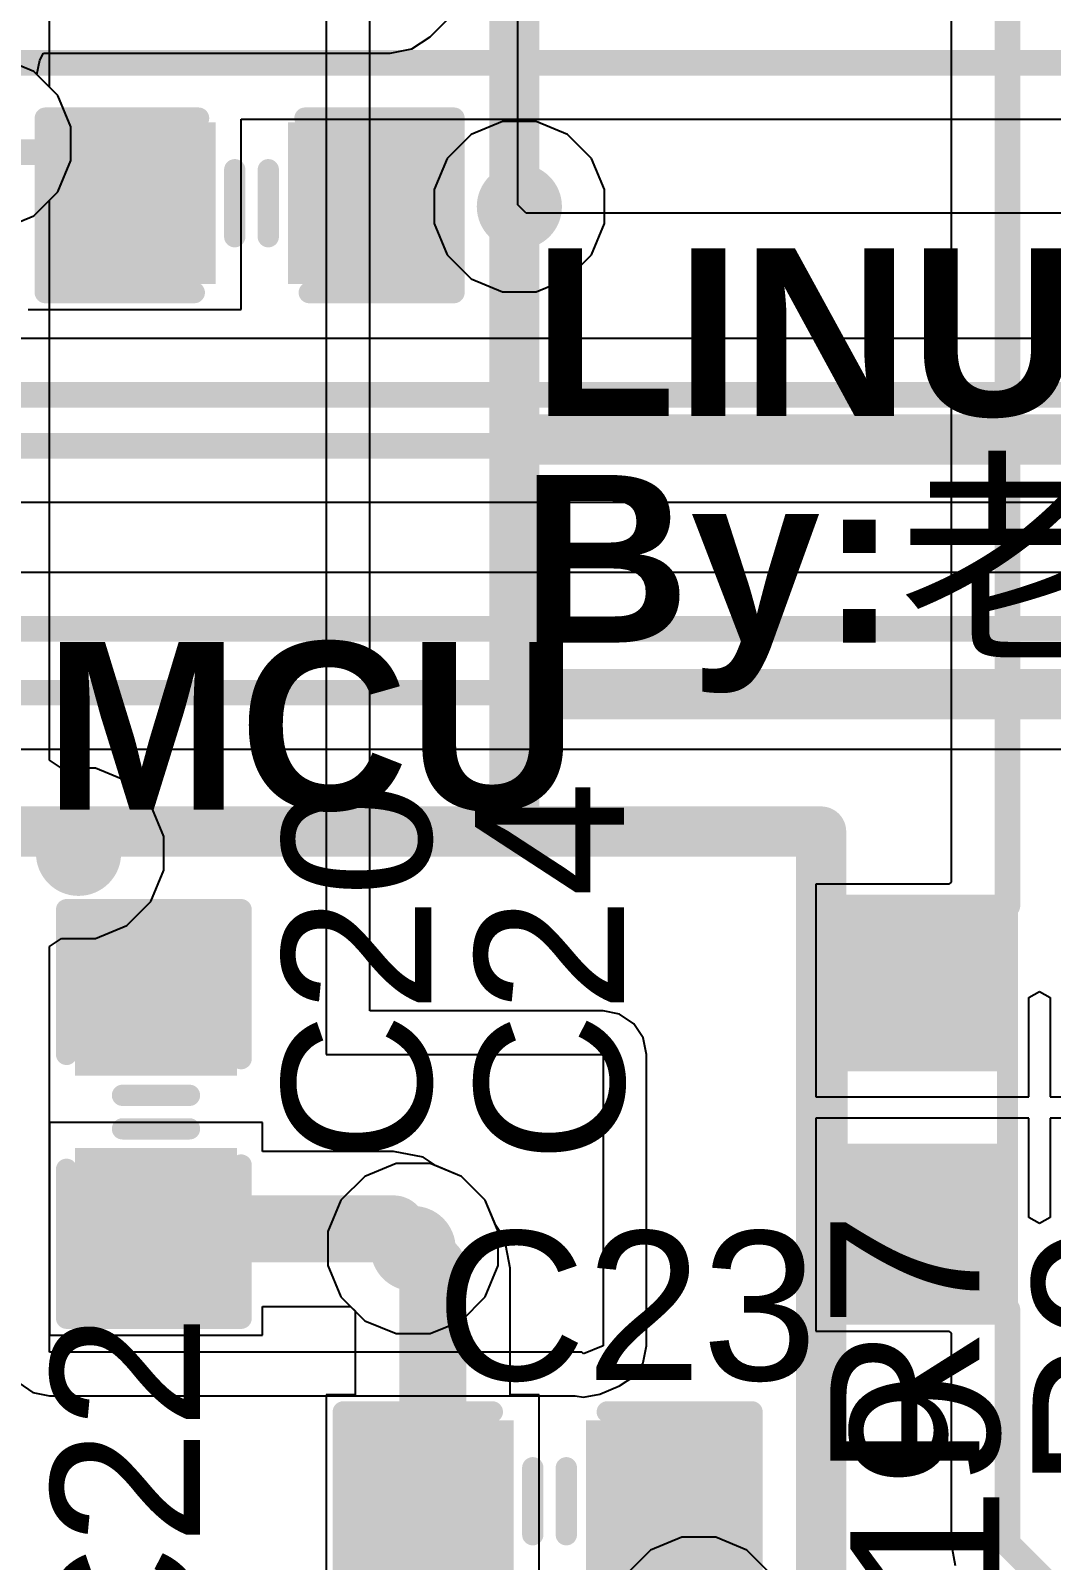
# Model space of a CAD drawing. Header units: inches. Extents: x -1 to 1.07, y -0.9 to 1.08.
# Drawn here: x 0.1006 to 0.3403, y -0.6689 to -0.3094 of the extents above; entities that cross this region are included whole.
import ezdxf

# ---------------------------------------------------------------- set-up
doc = ezdxf.new("R2010")
doc.units = ezdxf.units.IN
doc.header["$MEASUREMENT"] = 0
for name, color, linetype in [('BottomLayer', 5, 'Continuous'), ('BottomOverlay', 54, 'Continuous'), ('BottomPaste', 16, 'Continuous'), ('BottomSolder', 6, 'Continuous'), ('MidLayer1', 16, 'Continuous'), ('MidLayer2', 76, 'Continuous'), ('TopLayer', 1, 'Continuous'), ('TopOverlay', 2, 'Continuous'), ('TopPaste', 8, 'Continuous'), ('TopSolder', 216, 'Continuous'), ('ViaHoleLayer', 16, 'Continuous')]:
    doc.layers.add(name, color=color, linetype=linetype)
doc.styles.add('Arial', font='', dxfattribs={"height": 0.2})
doc.styles.add('Arial_Bold', font='', dxfattribs={"height": 0.2})
doc.styles.get('Arial').set_extended_font_data('Arial')
doc.styles.get('Arial_Bold').set_extended_font_data('Arial', bold=True)

# ---------------------------------------------------------------- blocks, each defined once
blk = doc.blocks.new('R0603_S_59')
at = {"layer": 'TopLayer'}
for points in [[(-0.015, 0.015), (0.015, 0.015), (0.015, -0.015), (-0.015, -0.015)], [(0.04, 0.015), (0.07, 0.015), (0.07, -0.015), (0.04, -0.015)]]:
    blk.add_hatch(color=1, dxfattribs=at).paths.add_polyline_path(points)
at = {"layer": 'TopPaste'}
for points in [[(-0.015, 0.015), (0.015, 0.015), (0.015, -0.015), (-0.015, -0.015)], [(0.04, 0.015), (0.07, 0.015), (0.07, -0.015), (0.04, -0.015)]]:
    blk.add_hatch(color=8, dxfattribs=at).paths.add_polyline_path(points)
at = {"layer": 'TopSolder'}
for points in [[(-0.019, 0.019), (0.019, 0.019), (0.019, -0.019), (-0.019, -0.019)], [(0.036, 0.019), (0.074, 0.019), (0.074, -0.019), (0.036, -0.019)]]:
    blk.add_hatch(color=216, dxfattribs=at).paths.add_polyline_path(points)
at = {"layer": 'TopOverlay'}
for points in [[(-0.021, 0.02, 0.005, 0.005, 0), (0.075, 0.02, 0.005, 0.005, 0)], [(0.075, 0.02, 0.005, 0.005, 0), (0.075, -0.01, 0.005, 0.005, 0)], [(-0.021, 0.018, 0.005, 0.005, 0), (-0.021, -0.009, 0.005, 0.005, 0)], [(-0.021, -0.009, 0.005, 0.005, 0), (-0.021, -0.02, 0.005, 0.005, 0)], [(0.075, -0.01, 0.005, 0.005, 0), (0.075, -0.02, 0.005, 0.005, 0)], [(0.075, -0.02, 0.005, 0.005, 0), (-0.021, -0.02, 0.005, 0.005, 0)]]:
    blk.add_lwpolyline(points, format="xyseb", dxfattribs=at)
for points in [[(-0.02225, 0.02, 0.0025, 0.0025, 1), (-0.01975, 0.02, 0.0025, 0.0025, 1)], [(0.07375, 0.02, 0.0025, 0.0025, 1), (0.07625, 0.02, 0.0025, 0.0025, 1)], [(0.07375, 0.02, 0.0025, 0.0025, 1), (0.07625, 0.02, 0.0025, 0.0025, 1)], [(-0.02225, 0.018, 0.0025, 0.0025, 1), (-0.01975, 0.018, 0.0025, 0.0025, 1)], [(-0.02225, -0.009, 0.0025, 0.0025, 1), (-0.01975, -0.009, 0.0025, 0.0025, 1)], [(-0.02225, -0.009, 0.0025, 0.0025, 1), (-0.01975, -0.009, 0.0025, 0.0025, 1)], [(0.07375, -0.01, 0.0025, 0.0025, 1), (0.07625, -0.01, 0.0025, 0.0025, 1)], [(0.07375, -0.01, 0.0025, 0.0025, 1), (0.07625, -0.01, 0.0025, 0.0025, 1)], [(-0.02225, -0.02, 0.0025, 0.0025, 1), (-0.01975, -0.02, 0.0025, 0.0025, 1)], [(-0.02225, -0.02, 0.0025, 0.0025, 1), (-0.01975, -0.02, 0.0025, 0.0025, 1)], [(0.07375, -0.02, 0.0025, 0.0025, 1), (0.07625, -0.02, 0.0025, 0.0025, 1)], [(0.07375, -0.02, 0.0025, 0.0025, 1), (0.07625, -0.02, 0.0025, 0.0025, 1)]]:
    blk.add_lwpolyline(points, format="xyseb", close=True, dxfattribs=at)
blk = doc.blocks.new('C0603_S_B_81')
at = {"layer": 'BottomLayer'}
for points in [[(-0.015, 0.015), (0.015, 0.015), (0.015, -0.015), (-0.015, -0.015)], [(0.04, 0.015), (0.07, 0.015), (0.07, -0.015), (0.04, -0.015)]]:
    blk.add_hatch(color=5, dxfattribs=at).paths.add_polyline_path(points)
at = {"layer": 'BottomPaste'}
for points in [[(-0.015, 0.015), (0.015, 0.015), (0.015, -0.015), (-0.015, -0.015)], [(0.04, 0.015), (0.07, 0.015), (0.07, -0.015), (0.04, -0.015)]]:
    blk.add_hatch(color=16, dxfattribs=at).paths.add_polyline_path(points)
at = {"layer": 'BottomSolder'}
for points in [[(-0.019, 0.019), (0.019, 0.019), (0.019, -0.019), (-0.019, -0.019)], [(0.036, 0.019), (0.074, 0.019), (0.074, -0.019), (0.036, -0.019)]]:
    blk.add_hatch(color=6, dxfattribs=at).paths.add_polyline_path(points)
at = {"layer": 'BottomOverlay'}
for points in [[(0.014, 0.021, 0.005, 0.005, 0), (-0.02, 0.021, 0.005, 0.005, 0)], [(-0.02, 0.021, 0.005, 0.005, 0), (-0.02, 0.01, 0.005, 0.005, 0)], [(0.076, 0.021, 0.005, 0.005, 0), (0.041, 0.021, 0.005, 0.005, 0)], [(0.076, 0.021, 0.005, 0.005, 0), (0.076, 0.011, 0.005, 0.005, 0)], [(-0.02, 0.01, 0.005, 0.005, 0), (-0.02, -0.02, 0.005, 0.005, 0)], [(0.076, 0.011, 0.005, 0.005, 0), (0.076, -0.02, 0.005, 0.005, 0)], [(0.02362, 0.00787, 0.005, 0.005, 0), (0.02362, -0.00787, 0.005, 0.005, 0)], [(0.0315, 0.00787, 0.005, 0.005, 0), (0.0315, -0.00787, 0.005, 0.005, 0)], [(0.015, -0.02, 0.005, 0.005, 0), (-0.02, -0.02, 0.005, 0.005, 0)], [(0.076, -0.02, 0.005, 0.005, 0), (0.04, -0.02, 0.005, 0.005, 0)]]:
    blk.add_lwpolyline(points, format="xyseb", dxfattribs=at)
for points in [[(-0.02125, 0.021, 0.0025, 0.0025, 1), (-0.01875, 0.021, 0.0025, 0.0025, 1)], [(-0.02125, 0.021, 0.0025, 0.0025, 1), (-0.01875, 0.021, 0.0025, 0.0025, 1)], [(0.01275, 0.021, 0.0025, 0.0025, 1), (0.01525, 0.021, 0.0025, 0.0025, 1)], [(0.03975, 0.021, 0.0025, 0.0025, 1), (0.04225, 0.021, 0.0025, 0.0025, 1)], [(0.07475, 0.021, 0.0025, 0.0025, 1), (0.07725, 0.021, 0.0025, 0.0025, 1)], [(0.07475, 0.021, 0.0025, 0.0025, 1), (0.07725, 0.021, 0.0025, 0.0025, 1)], [(-0.02125, 0.01, 0.0025, 0.0025, 1), (-0.01875, 0.01, 0.0025, 0.0025, 1)], [(-0.02125, 0.01, 0.0025, 0.0025, 1), (-0.01875, 0.01, 0.0025, 0.0025, 1)], [(0.07475, 0.011, 0.0025, 0.0025, 1), (0.07725, 0.011, 0.0025, 0.0025, 1)], [(0.07475, 0.011, 0.0025, 0.0025, 1), (0.07725, 0.011, 0.0025, 0.0025, 1)], [(0.02237, 0.00787, 0.0025, 0.0025, 1), (0.02487, 0.00787, 0.0025, 0.0025, 1)], [(0.03025, 0.00787, 0.0025, 0.0025, 1), (0.03275, 0.00787, 0.0025, 0.0025, 1)], [(0.02237, -0.00787, 0.0025, 0.0025, 1), (0.02487, -0.00787, 0.0025, 0.0025, 1)], [(0.03025, -0.00787, 0.0025, 0.0025, 1), (0.03275, -0.00787, 0.0025, 0.0025, 1)], [(-0.02125, -0.02, 0.0025, 0.0025, 1), (-0.01875, -0.02, 0.0025, 0.0025, 1)], [(-0.02125, -0.02, 0.0025, 0.0025, 1), (-0.01875, -0.02, 0.0025, 0.0025, 1)], [(0.01375, -0.02, 0.0025, 0.0025, 1), (0.01625, -0.02, 0.0025, 0.0025, 1)], [(0.03875, -0.02, 0.0025, 0.0025, 1), (0.04125, -0.02, 0.0025, 0.0025, 1)], [(0.07475, -0.02, 0.0025, 0.0025, 1), (0.07725, -0.02, 0.0025, 0.0025, 1)], [(0.07475, -0.02, 0.0025, 0.0025, 1), (0.07725, -0.02, 0.0025, 0.0025, 1)]]:
    blk.add_lwpolyline(points, format="xyseb", close=True, dxfattribs=at)
blk = doc.blocks.new('C0603_S_105')
at = {"layer": 'TopLayer'}
for points in [[(-0.015, 0.015), (0.015, 0.015), (0.015, -0.015), (-0.015, -0.015)], [(0.04, 0.015), (0.07, 0.015), (0.07, -0.015), (0.04, -0.015)]]:
    blk.add_hatch(color=1, dxfattribs=at).paths.add_polyline_path(points)
at = {"layer": 'TopPaste'}
for points in [[(-0.015, 0.015), (0.015, 0.015), (0.015, -0.015), (-0.015, -0.015)], [(0.04, 0.015), (0.07, 0.015), (0.07, -0.015), (0.04, -0.015)]]:
    blk.add_hatch(color=8, dxfattribs=at).paths.add_polyline_path(points)
at = {"layer": 'TopSolder'}
for points in [[(-0.019, 0.019), (0.019, 0.019), (0.019, -0.019), (-0.019, -0.019)], [(0.036, 0.019), (0.074, 0.019), (0.074, -0.019), (0.036, -0.019)]]:
    blk.add_hatch(color=216, dxfattribs=at).paths.add_polyline_path(points)
at = {"layer": 'TopOverlay'}
for points in [[(-0.02, 0.02, 0.005, 0.005, 0), (0.015, 0.02, 0.005, 0.005, 0)], [(-0.02, -0.01, 0.005, 0.005, 0), (-0.02, 0.02, 0.005, 0.005, 0)], [(0.04, 0.02, 0.005, 0.005, 0), (0.076, 0.02, 0.005, 0.005, 0)], [(0.076, -0.011, 0.005, 0.005, 0), (0.076, 0.02, 0.005, 0.005, 0)], [(0.02362, -0.00787, 0.005, 0.005, 0), (0.02362, 0.00787, 0.005, 0.005, 0)], [(0.0315, -0.00787, 0.005, 0.005, 0), (0.0315, 0.00787, 0.005, 0.005, 0)], [(-0.02, -0.021, 0.005, 0.005, 0), (-0.02, -0.01, 0.005, 0.005, 0)], [(0.076, -0.021, 0.005, 0.005, 0), (0.076, -0.011, 0.005, 0.005, 0)], [(0.014, -0.021, 0.005, 0.005, 0), (-0.02, -0.021, 0.005, 0.005, 0)], [(0.076, -0.021, 0.005, 0.005, 0), (0.041, -0.021, 0.005, 0.005, 0)]]:
    blk.add_lwpolyline(points, format="xyseb", dxfattribs=at)
for points in [[(-0.02125, 0.02, 0.0025, 0.0025, 1), (-0.01875, 0.02, 0.0025, 0.0025, 1)], [(-0.02125, 0.02, 0.0025, 0.0025, 1), (-0.01875, 0.02, 0.0025, 0.0025, 1)], [(0.01375, 0.02, 0.0025, 0.0025, 1), (0.01625, 0.02, 0.0025, 0.0025, 1)], [(0.03875, 0.02, 0.0025, 0.0025, 1), (0.04125, 0.02, 0.0025, 0.0025, 1)], [(0.07475, 0.02, 0.0025, 0.0025, 1), (0.07725, 0.02, 0.0025, 0.0025, 1)], [(0.07475, 0.02, 0.0025, 0.0025, 1), (0.07725, 0.02, 0.0025, 0.0025, 1)], [(0.02237, 0.00787, 0.0025, 0.0025, 1), (0.02487, 0.00787, 0.0025, 0.0025, 1)], [(0.03025, 0.00787, 0.0025, 0.0025, 1), (0.03275, 0.00787, 0.0025, 0.0025, 1)], [(0.02237, -0.00787, 0.0025, 0.0025, 1), (0.02487, -0.00787, 0.0025, 0.0025, 1)], [(0.03025, -0.00787, 0.0025, 0.0025, 1), (0.03275, -0.00787, 0.0025, 0.0025, 1)], [(-0.02125, -0.01, 0.0025, 0.0025, 1), (-0.01875, -0.01, 0.0025, 0.0025, 1)], [(-0.02125, -0.01, 0.0025, 0.0025, 1), (-0.01875, -0.01, 0.0025, 0.0025, 1)], [(0.07475, -0.011, 0.0025, 0.0025, 1), (0.07725, -0.011, 0.0025, 0.0025, 1)], [(0.07475, -0.011, 0.0025, 0.0025, 1), (0.07725, -0.011, 0.0025, 0.0025, 1)], [(-0.02125, -0.021, 0.0025, 0.0025, 1), (-0.01875, -0.021, 0.0025, 0.0025, 1)], [(-0.02125, -0.021, 0.0025, 0.0025, 1), (-0.01875, -0.021, 0.0025, 0.0025, 1)], [(0.01275, -0.021, 0.0025, 0.0025, 1), (0.01525, -0.021, 0.0025, 0.0025, 1)], [(0.03975, -0.021, 0.0025, 0.0025, 1), (0.04225, -0.021, 0.0025, 0.0025, 1)], [(0.07475, -0.021, 0.0025, 0.0025, 1), (0.07725, -0.021, 0.0025, 0.0025, 1)], [(0.07475, -0.021, 0.0025, 0.0025, 1), (0.07725, -0.021, 0.0025, 0.0025, 1)]]:
    blk.add_lwpolyline(points, format="xyseb", close=True, dxfattribs=at)
blk = doc.blocks.new('C0603_S_106')
at = {"layer": 'TopLayer'}
for points in [[(-0.015, 0.015), (0.015, 0.015), (0.015, -0.015), (-0.015, -0.015)], [(0.04, 0.015), (0.07, 0.015), (0.07, -0.015), (0.04, -0.015)]]:
    blk.add_hatch(color=1, dxfattribs=at).paths.add_polyline_path(points)
at = {"layer": 'TopPaste'}
for points in [[(-0.015, 0.015), (0.015, 0.015), (0.015, -0.015), (-0.015, -0.015)], [(0.04, 0.015), (0.07, 0.015), (0.07, -0.015), (0.04, -0.015)]]:
    blk.add_hatch(color=8, dxfattribs=at).paths.add_polyline_path(points)
at = {"layer": 'TopSolder'}
for points in [[(-0.019, 0.019), (0.019, 0.019), (0.019, -0.019), (-0.019, -0.019)], [(0.036, 0.019), (0.074, 0.019), (0.074, -0.019), (0.036, -0.019)]]:
    blk.add_hatch(color=216, dxfattribs=at).paths.add_polyline_path(points)
at = {"layer": 'TopOverlay'}
for points in [[(0.015, 0.02, 0.005, 0.005, 0), (-0.02, 0.02, 0.005, 0.005, 0)], [(-0.02, 0.02, 0.005, 0.005, 0), (-0.02, -0.01, 0.005, 0.005, 0)], [(0.076, 0.02, 0.005, 0.005, 0), (0.04, 0.02, 0.005, 0.005, 0)], [(0.076, 0.02, 0.005, 0.005, 0), (0.076, -0.011, 0.005, 0.005, 0)], [(0.02362, -0.00787, 0.005, 0.005, 0), (0.02362, 0.00787, 0.005, 0.005, 0)], [(0.0315, 0.00787, 0.005, 0.005, 0), (0.0315, -0.00787, 0.005, 0.005, 0)], [(-0.02, -0.021, 0.005, 0.005, 0), (-0.02, -0.01, 0.005, 0.005, 0)], [(0.076, -0.021, 0.005, 0.005, 0), (0.076, -0.011, 0.005, 0.005, 0)], [(0.014, -0.021, 0.005, 0.005, 0), (-0.02, -0.021, 0.005, 0.005, 0)], [(0.076, -0.021, 0.005, 0.005, 0), (0.041, -0.021, 0.005, 0.005, 0)]]:
    blk.add_lwpolyline(points, format="xyseb", dxfattribs=at)
for points in [[(-0.02125, 0.02, 0.0025, 0.0025, 1), (-0.01875, 0.02, 0.0025, 0.0025, 1)], [(-0.02125, 0.02, 0.0025, 0.0025, 1), (-0.01875, 0.02, 0.0025, 0.0025, 1)], [(0.01375, 0.02, 0.0025, 0.0025, 1), (0.01625, 0.02, 0.0025, 0.0025, 1)], [(0.03875, 0.02, 0.0025, 0.0025, 1), (0.04125, 0.02, 0.0025, 0.0025, 1)], [(0.07475, 0.02, 0.0025, 0.0025, 1), (0.07725, 0.02, 0.0025, 0.0025, 1)], [(0.07475, 0.02, 0.0025, 0.0025, 1), (0.07725, 0.02, 0.0025, 0.0025, 1)], [(0.02237, 0.00787, 0.0025, 0.0025, 1), (0.02487, 0.00787, 0.0025, 0.0025, 1)], [(0.03025, 0.00787, 0.0025, 0.0025, 1), (0.03275, 0.00787, 0.0025, 0.0025, 1)], [(0.02237, -0.00787, 0.0025, 0.0025, 1), (0.02487, -0.00787, 0.0025, 0.0025, 1)], [(0.03025, -0.00787, 0.0025, 0.0025, 1), (0.03275, -0.00787, 0.0025, 0.0025, 1)], [(-0.02125, -0.01, 0.0025, 0.0025, 1), (-0.01875, -0.01, 0.0025, 0.0025, 1)], [(-0.02125, -0.01, 0.0025, 0.0025, 1), (-0.01875, -0.01, 0.0025, 0.0025, 1)], [(0.07475, -0.011, 0.0025, 0.0025, 1), (0.07725, -0.011, 0.0025, 0.0025, 1)], [(0.07475, -0.011, 0.0025, 0.0025, 1), (0.07725, -0.011, 0.0025, 0.0025, 1)], [(-0.02125, -0.021, 0.0025, 0.0025, 1), (-0.01875, -0.021, 0.0025, 0.0025, 1)], [(-0.02125, -0.021, 0.0025, 0.0025, 1), (-0.01875, -0.021, 0.0025, 0.0025, 1)], [(0.01275, -0.021, 0.0025, 0.0025, 1), (0.01525, -0.021, 0.0025, 0.0025, 1)], [(0.03975, -0.021, 0.0025, 0.0025, 1), (0.04225, -0.021, 0.0025, 0.0025, 1)], [(0.07475, -0.021, 0.0025, 0.0025, 1), (0.07725, -0.021, 0.0025, 0.0025, 1)], [(0.07475, -0.021, 0.0025, 0.0025, 1), (0.07725, -0.021, 0.0025, 0.0025, 1)]]:
    blk.add_lwpolyline(points, format="xyseb", close=True, dxfattribs=at)

msp = doc.modelspace()

# ---------------------------------------------------------------- hatches: boundary and pattern name
at = {"layer": 'BottomLayer'}
h = msp.add_hatch(color=5, dxfattribs=at)
edge = h.paths.add_edge_path()
edge.add_arc((0.21535, -0.35079), 0.01, 0, 360)
h = msp.add_hatch(color=5, dxfattribs=at)
edge = h.paths.add_edge_path()
edge.add_arc((0.11181, -0.50276), 0.01, 0, 360)
h = msp.add_hatch(color=5, dxfattribs=at)
edge = h.paths.add_edge_path()
edge.add_arc((0.19039, -0.59561), 0.01, 0, 360)
at = {"layer": 'MidLayer1'}
h = msp.add_hatch(color=16, dxfattribs=at)
edge = h.paths.add_edge_path()
edge.add_arc((0.21535, -0.35079), 0.01, 0, 360)
h = msp.add_hatch(color=16, dxfattribs=at)
edge = h.paths.add_edge_path()
edge.add_arc((0.11181, -0.50276), 0.01, 0, 360)
h = msp.add_hatch(color=16, dxfattribs=at)
edge = h.paths.add_edge_path()
edge.add_arc((0.19039, -0.59561), 0.01, 0, 360)
at = {"layer": 'MidLayer2'}
h = msp.add_hatch(color=76, dxfattribs=at)
edge = h.paths.add_edge_path()
edge.add_arc((0.21535, -0.35079), 0.01, 0, 360)
h = msp.add_hatch(color=76, dxfattribs=at)
edge = h.paths.add_edge_path()
edge.add_arc((0.11181, -0.50276), 0.01, 0, 360)
h = msp.add_hatch(color=76, dxfattribs=at)
edge = h.paths.add_edge_path()
edge.add_arc((0.19039, -0.59561), 0.01, 0, 360)
at = {"layer": 'TopLayer'}
h = msp.add_hatch(color=1, dxfattribs=at)
edge = h.paths.add_edge_path()
edge.add_arc((0.21535, -0.35079), 0.01, 0, 360)
h = msp.add_hatch(color=1, dxfattribs=at)
edge = h.paths.add_edge_path()
edge.add_arc((0.11181, -0.50276), 0.01, 0, 360)
h = msp.add_hatch(color=1, dxfattribs=at)
edge = h.paths.add_edge_path()
edge.add_arc((0.19039, -0.59561), 0.01, 0, 360)
at = {"layer": 'ViaHoleLayer'}
h = msp.add_hatch(color=16, dxfattribs=at)
edge = h.paths.add_edge_path()
edge.add_arc((0.21535, -0.35079), 0.005, 0, 360)
h = msp.add_hatch(color=16, dxfattribs=at)
edge = h.paths.add_edge_path()
edge.add_arc((0.11181, -0.50276), 0.005, 0, 360)
h = msp.add_hatch(color=16, dxfattribs=at)
edge = h.paths.add_edge_path()
edge.add_arc((0.19039, -0.59561), 0.005, 0, 360)

# ---------------------------------------------------------------- linework, layer by layer
at = {"layer": 'BottomLayer'}
for p, q in [((0.15, -0.375), (0.15, -0.33025)), ((0.15, -0.33025), (0.5726, -0.33025)), ((0.1, -0.375), (0.15, -0.375)), ((0.64451, -0.38175), (-0.04, -0.38175)), ((-0.11646, -0.42025), (0.35752, -0.42025)), ((0.35457, -0.43675), (-0.11254, -0.43675)), ((-0.12, -0.47825), (0.35997, -0.47825)), ((0.17906, -0.57866), (0.17343, -0.58428)), ((0.18641, -0.57561), (0.17906, -0.57866)), ((0.19437, -0.57561), (0.18641, -0.57561)), ((0.20172, -0.57866), (0.19437, -0.57561)), ((0.20734, -0.58428), (0.20172, -0.57866)), ((0.17343, -0.58428), (0.17039, -0.59163)), ((0.21039, -0.59163), (0.20734, -0.58428)), ((0.17039, -0.59163), (0.17039, -0.59959)), ((0.21039, -0.59959), (0.21039, -0.59163)), ((0.17039, -0.59959), (0.17343, -0.60694)), ((0.20734, -0.60694), (0.21039, -0.59959)), ((0.17343, -0.60694), (0.17906, -0.61257)), ((0.20172, -0.61257), (0.20734, -0.60694)), ((0.17906, -0.61257), (0.18641, -0.61561)), ((0.19437, -0.61561), (0.20172, -0.61257)), ((0.18641, -0.61561), (0.19437, -0.61561))]:
    msp.add_line(p, q, dxfattribs=at)
for points in [[(-0.327, -0.317, 0.006, 0.006, 0), (0.57949, -0.317, 0.006, 0.006, 0)], [(0.092, -0.338, 0.006, 0.006, 0), (0.113, -0.338, 0.006, 0.006, 0)], [(0.113, -0.338, 0.006, 0.006, 0), (0.125, -0.35, 0.006, 0.006, 0)], [(-0.10446, -0.395, 0.006, 0.006, 0), (0.65, -0.395, 0.006, 0.006, 0)], [(-0.11646, -0.407, 0.006, 0.006, 0), (0.655, -0.407, 0.006, 0.006, 0)], [(-0.11803, -0.45, 0.006, 0.006, 0), (0.36021, -0.45, 0.006, 0.006, 0)], [(-0.12, -0.465, 0.006, 0.006, 0), (0.375, -0.465, 0.006, 0.006, 0)]]:
    msp.add_lwpolyline(points, format="xyseb", dxfattribs=at)
for points in [[(0.1115, -0.338, 0.003, 0.003, 1), (0.1145, -0.338, 0.003, 0.003, 1)], [(0.1115, -0.338, 0.003, 0.003, 1), (0.1145, -0.338, 0.003, 0.003, 1)], [(0.1235, -0.35, 0.003, 0.003, 1), (0.1265, -0.35, 0.003, 0.003, 1)]]:
    msp.add_lwpolyline(points, format="xyseb", close=True, dxfattribs=at)
at = {"layer": 'MidLayer1'}
for p, q in [((0.10133, -0.31904), (0.09398, -0.316)), ((0.10696, -0.32467), (0.10133, -0.31904)), ((0.11, -0.33202), (0.10696, -0.32467)), ((0.11, -0.33998), (0.11, -0.33202)), ((0.10696, -0.34733), (0.11, -0.33998)), ((0.10133, -0.35296), (0.10696, -0.34733)), ((0.09398, -0.356), (0.10133, -0.35296)), ((0.17906, -0.57866), (0.17343, -0.58428)), ((0.18641, -0.57561), (0.17906, -0.57866)), ((0.19437, -0.57561), (0.18641, -0.57561)), ((0.20172, -0.57866), (0.19437, -0.57561)), ((0.20734, -0.58428), (0.20172, -0.57866)), ((0.17343, -0.58428), (0.17039, -0.59163)), ((0.21039, -0.59163), (0.20734, -0.58428)), ((0.17039, -0.59163), (0.17039, -0.59959)), ((0.21039, -0.59959), (0.21039, -0.59163)), ((0.17039, -0.59959), (0.17343, -0.60694)), ((0.20734, -0.60694), (0.21039, -0.59959)), ((0.17343, -0.60694), (0.17906, -0.61257)), ((0.20172, -0.61257), (0.20734, -0.60694)), ((0.17906, -0.61257), (0.18641, -0.61561)), ((0.19437, -0.61561), (0.20172, -0.61257)), ((0.18641, -0.61561), (0.19437, -0.61561))]:
    msp.add_line(p, q, dxfattribs=at)
at = {"layer": 'MidLayer2'}
for p, q in [((0.105, -0.32272), (0.105, -0.09958)), ((0.17, -0.25012), (0.17, -0.55)), ((0.1802, -0.5398), (0.1802, -0.25082)), ((0.10696, -0.32467), (0.105, -0.32272)), ((0.11, -0.33202), (0.10696, -0.32467)), ((0.11, -0.33998), (0.11, -0.33202)), ((0.20403, -0.33383), (0.1984, -0.33946)), ((0.21138, -0.33079), (0.20403, -0.33383)), ((0.21933, -0.33079), (0.21138, -0.33079)), ((0.22668, -0.33383), (0.21933, -0.33079)), ((0.23231, -0.33946), (0.22668, -0.33383)), ((0.10696, -0.34733), (0.11, -0.33998)), ((0.1984, -0.33946), (0.19535, -0.34681)), ((0.23535, -0.34681), (0.23231, -0.33946)), ((0.105, -0.34928), (0.10696, -0.34733)), ((0.19535, -0.34681), (0.19535, -0.35477)), ((0.23535, -0.35477), (0.23535, -0.34681)), ((0.105, -0.48086), (0.105, -0.34928)), ((0.19535, -0.35477), (0.1984, -0.36212)), ((0.23231, -0.36212), (0.23535, -0.35477)), ((0.1984, -0.36212), (0.20403, -0.36774)), ((0.22668, -0.36774), (0.23231, -0.36212)), ((0.20403, -0.36774), (0.21138, -0.37079)), ((0.21933, -0.37079), (0.22668, -0.36774)), ((0.21138, -0.37079), (0.21933, -0.37079)), ((0.10783, -0.48276), (0.105, -0.48086)), ((0.11579, -0.48276), (0.10783, -0.48276)), ((0.12314, -0.4858), (0.11579, -0.48276)), ((0.12877, -0.49143), (0.12314, -0.4858)), ((0.13181, -0.49878), (0.12877, -0.49143)), ((0.13181, -0.50673), (0.13181, -0.49878)), ((0.12877, -0.51409), (0.13181, -0.50673)), ((0.12314, -0.51971), (0.12877, -0.51409)), ((0.11579, -0.52276), (0.12314, -0.51971)), ((0.105, -0.52465), (0.10783, -0.52276)), ((0.105, -0.62), (0.105, -0.52465)), ((0.10783, -0.52276), (0.11579, -0.52276)), ((0.235, -0.5398), (0.1802, -0.5398)), ((0.2389, -0.54058), (0.235, -0.5398)), ((0.24221, -0.54279), (0.2389, -0.54058)), ((0.24442, -0.5461), (0.24221, -0.54279)), ((0.2452, -0.55), (0.24442, -0.5461)), ((0.17, -0.55), (0.235, -0.55)), ((0.235, -0.55), (0.235, -0.61847)), ((0.2452, -0.61847), (0.2452, -0.55)), ((0.23, -0.62), (0.105, -0.62)), ((0.23038, -0.62038), (0.23, -0.62)), ((0.235, -0.61847), (0.23038, -0.62038)), ((0.24442, -0.62237), (0.2452, -0.61847)), ((0.24221, -0.62568), (0.24442, -0.62237)), ((0.09779, -0.62721), (0.1011, -0.62942)), ((0.23428, -0.6298), (0.2389, -0.62789)), ((0.2389, -0.62789), (0.24221, -0.62568)), ((0.2389, -0.62789), (0.2389, -0.62789)), ((0.1011, -0.62942), (0.105, -0.6302)), ((0.105, -0.6302), (0.22847, -0.6302)), ((0.22847, -0.6302), (0.23038, -0.63058)), ((0.23038, -0.63058), (0.23428, -0.6298)), ((0.2535, -0.66346), (0.24615, -0.66651)), ((0.26146, -0.66346), (0.2535, -0.66346)), ((0.26881, -0.66651), (0.26146, -0.66346)), ((0.24615, -0.66651), (0.24053, -0.67214)), ((0.27444, -0.67214), (0.26881, -0.66651))]:
    msp.add_line(p, q, dxfattribs=at)
at = {"layer": 'TopLayer'}
for p, q in [((0.31675, -0.26862), (0.31675, -0.50951)), ((0.19437, -0.31087), (0.22694, -0.27831)), ((0.19007, -0.31375), (0.19437, -0.31087)), ((0.10271, -0.3164), (0.10357, -0.31475)), ((0.10357, -0.31475), (0.185, -0.31475)), ((0.185, -0.31475), (0.19007, -0.31375)), ((0.10204, -0.31975), (0.10271, -0.3164)), ((0.10696, -0.32467), (0.10204, -0.31975)), ((0.11, -0.33202), (0.10696, -0.32467)), ((0.11, -0.33998), (0.11, -0.33202)), ((0.10696, -0.34733), (0.11, -0.33998)), ((0.10133, -0.35296), (0.10696, -0.34733)), ((0.09398, -0.356), (0.10133, -0.35296)), ((0.31626, -0.51), (0.285, -0.51)), ((0.285, -0.51), (0.285, -0.56)), ((0.31675, -0.50951), (0.31626, -0.51)), ((0.335, -0.53665), (0.3375, -0.53523)), ((0.3375, -0.53523), (0.34, -0.53665)), ((0.335, -0.56), (0.335, -0.53665)), ((0.34, -0.53665), (0.34, -0.56)), ((0.285, -0.56), (0.335, -0.56)), ((0.34, -0.56), (0.39, -0.56)), ((0.155, -0.566), (0.105, -0.566)), ((0.105, -0.566), (0.105, -0.616)), ((0.155, -0.57278), (0.155, -0.566)), ((0.335, -0.565), (0.285, -0.565)), ((0.285, -0.565), (0.285, -0.615)), ((0.335, -0.58835), (0.335, -0.565)), ((0.39, -0.565), (0.34, -0.565)), ((0.34, -0.565), (0.34, -0.58835)), ((0.18577, -0.57278), (0.155, -0.57278)), ((0.19275, -0.57416), (0.18577, -0.57278)), ((0.18577, -0.57278), (0.18577, -0.57278)), ((0.19582, -0.57621), (0.19275, -0.57416)), ((0.20172, -0.57866), (0.19582, -0.57621)), ((0.20734, -0.58428), (0.20172, -0.57866)), ((0.20979, -0.59018), (0.20734, -0.58428)), ((0.3375, -0.58977), (0.335, -0.58835)), ((0.34, -0.58835), (0.3375, -0.58977)), ((0.21184, -0.59325), (0.20979, -0.59018)), ((0.21322, -0.60022), (0.21184, -0.59325)), ((0.21322, -0.63), (0.21322, -0.60022)), ((0.155, -0.616), (0.155, -0.60922)), ((0.155, -0.60922), (0.17571, -0.60922)), ((0.17571, -0.60922), (0.17678, -0.61028)), ((0.17678, -0.61028), (0.17678, -0.63)), ((0.105, -0.616), (0.155, -0.616)), ((0.285, -0.615), (0.31626, -0.615)), ((0.31626, -0.615), (0.31675, -0.61549)), ((0.31675, -0.61549), (0.31675, -0.665)), ((0.17678, -0.63), (0.17, -0.63)), ((0.17, -0.63), (0.17, -0.68)), ((0.22, -0.63), (0.21322, -0.63)), ((0.22, -0.68), (0.22, -0.63)), ((0.31675, -0.665), (0.31775, -0.67007))]:
    msp.add_line(p, q, dxfattribs=at)
for points in [[(0.33, -0.515, 0.006, 0.006, 0), (0.33, -0.26313, 0.006, 0.006, 0)], [(0.31, -0.535, 0.006, 0.006, 0), (0.33, -0.515, 0.006, 0.006, 0)], [(0.13, -0.591, 0.01575, 0.01575, 0), (0.18577, -0.591, 0.01575, 0.01575, 0)], [(0.18577, -0.591, 0.01575, 0.01575, 0), (0.195, -0.60022, 0.01575, 0.01575, 0)], [(0.31, -0.59, 0.006, 0.006, 0), (0.33, -0.61, 0.006, 0.006, 0)], [(0.195, -0.655, 0.01575, 0.01575, 0), (0.195, -0.60022, 0.01575, 0.01575, 0)], [(0.33, -0.665, 0.006, 0.006, 0), (0.33, -0.61, 0.006, 0.006, 0)], [(0.195, -0.765, 0.01575, 0.01575, 0), (0.195, -0.655, 0.01575, 0.01575, 0)], [(0.33, -0.665, 0.006, 0.006, 0), (0.35, -0.685, 0.006, 0.006, 0)]]:
    msp.add_lwpolyline(points, format="xyseb", dxfattribs=at)
for points in [[(0.3285, -0.515, 0.003, 0.003, 1), (0.3315, -0.515, 0.003, 0.003, 1)], [(0.3285, -0.515, 0.003, 0.003, 1), (0.3315, -0.515, 0.003, 0.003, 1)], [(0.3085, -0.535, 0.003, 0.003, 1), (0.3115, -0.535, 0.003, 0.003, 1)], [(0.12606, -0.591, 0.00787, 0.00787, 1), (0.13394, -0.591, 0.00787, 0.00787, 1)], [(0.18184, -0.591, 0.00787, 0.00787, 1), (0.18971, -0.591, 0.00787, 0.00787, 1)], [(0.18184, -0.591, 0.00787, 0.00787, 1), (0.18971, -0.591, 0.00787, 0.00787, 1)], [(0.3085, -0.59, 0.003, 0.003, 1), (0.3115, -0.59, 0.003, 0.003, 1)], [(0.19106, -0.60022, 0.00787, 0.00787, 1), (0.19894, -0.60022, 0.00787, 0.00787, 1)], [(0.19106, -0.60022, 0.00787, 0.00787, 1), (0.19894, -0.60022, 0.00787, 0.00787, 1)], [(0.3285, -0.61, 0.003, 0.003, 1), (0.3315, -0.61, 0.003, 0.003, 1)], [(0.3285, -0.61, 0.003, 0.003, 1), (0.3315, -0.61, 0.003, 0.003, 1)], [(0.19106, -0.655, 0.00787, 0.00787, 1), (0.19894, -0.655, 0.00787, 0.00787, 1)], [(0.19106, -0.655, 0.00787, 0.00787, 1), (0.19894, -0.655, 0.00787, 0.00787, 1)], [(0.3285, -0.665, 0.003, 0.003, 1), (0.3315, -0.665, 0.003, 0.003, 1)], [(0.3285, -0.665, 0.003, 0.003, 1), (0.3315, -0.665, 0.003, 0.003, 1)]]:
    msp.add_lwpolyline(points, format="xyseb", close=True, dxfattribs=at)
at = {"layer": 'TopOverlay'}
for p, q in [((0.21496, -0.35039), (0.21496, -0.18154)), ((0.21693, -0.35236), (0.21496, -0.35039)), ((0.48386, -0.35236), (0.21693, -0.35236))]:
    msp.add_line(p, q, dxfattribs=at)
for points in [[(0.21417, -0.49331, 0.01181, 0.01181, 0), (0.21417, 0.33465, 0.01181, 0.01181, 0)], [(0.21457, -0.40551, 0.01181, 0.01181, 0), (0.48543, -0.40551, 0.01181, 0.01181, 0)], [(0.2185, -0.46535, 0.01181, 0.01181, 0), (0.50236, -0.46535, 0.01181, 0.01181, 0)], [(-0.68661, -0.49764, 0.01181, 0.01181, 0), (0.28622, -0.49764, 0.01181, 0.01181, 0)], [(0.28622, -0.88071, 0.01181, 0.01181, 0), (0.28622, -0.49764, 0.01181, 0.01181, 0)]]:
    msp.add_lwpolyline(points, format="xyseb", dxfattribs=at)
for points in [[(0.21161, -0.40551, 0.00591, 0.00591, 1), (0.21752, -0.40551, 0.00591, 0.00591, 1)], [(0.21555, -0.46535, 0.00591, 0.00591, 1), (0.22146, -0.46535, 0.00591, 0.00591, 1)], [(0.21122, -0.49331, 0.00591, 0.00591, 1), (0.21713, -0.49331, 0.00591, 0.00591, 1)], [(0.28327, -0.49764, 0.00591, 0.00591, 1), (0.28917, -0.49764, 0.00591, 0.00591, 1)], [(0.28327, -0.49764, 0.00591, 0.00591, 1), (0.28917, -0.49764, 0.00591, 0.00591, 1)]]:
    msp.add_lwpolyline(points, format="xyseb", close=True, dxfattribs=at)

# ---------------------------------------------------------------- block references
for name, p, rotation in [('C0603_S_B_81', (0.18, -0.35), 180), ('C0603_S_105', (0.13, -0.536), 270), ('R0603_S_59', (0.31, -0.59), 90), ('C0603_S_106', (0.25, -0.655), 180)]:
    msp.add_blockref(name, p, dxfattribs=dict(rotation=rotation))

# ---------------------------------------------------------------- texts
for s, height, style, p in [('LINUX-H-ZERO', 0.0393701, 'Arial_Bold', (0.2185, -0.39998)), ('By:老韩', 0.03937, 'Arial_Bold', (0.21575, -0.45323)), ('C23', 0.035, 'Arial', (0.19569, -0.62654))]:
    msp.add_text(s, height=height, dxfattribs=dict(at, style=style)).set_placement(p)
for s, height, rotation, style, p in [('MCU', 0.03937, 360, 'Arial_Bold', (0.10374, -0.4925)), ('C20', 0.035, 90, 'Arial', (0.19465, -0.57552)), ('C24', 0.035, 90, 'Arial', (0.23992, -0.57552)), ('R7', 0.035, 90, 'Arial', (0.32338, -0.6495)), ('R9', 0.035, 90, 'Arial', (0.37087, -0.65228)), ('C22', 0.035, 90, 'Arial', (0.14032, -0.70064)), ('C19', 0.035, 90, 'Arial', (0.32811, -0.71417))]:
    msp.add_text(s, height=height, rotation=rotation, dxfattribs=dict(at, style=style)).set_placement(p)

doc.saveas('drawing.dxf')
